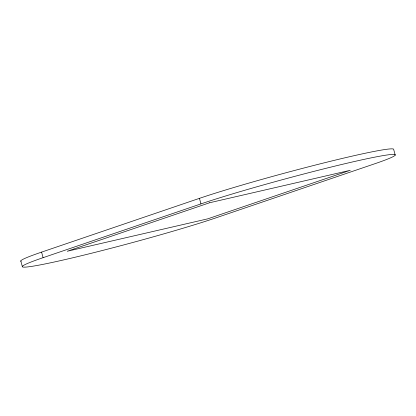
<?xml version="1.0" encoding="UTF-8"?>
<svg xmlns="http://www.w3.org/2000/svg" width="416" height="416" viewBox="0 0 416 416"><rect width="100%" height="100%" fill="white"/><g stroke="black" fill="none" stroke-linecap="round" stroke-linejoin="round"><path stroke-width="0.62" d="M21.008 261.357A111.379 5.439 -15.1 0 1 41.584 252.117L199.446 198.349A111.379 5.439 -15.1 0 1 320.741 163.701A111.379 5.439 -15.1 0 1 393.702 149.526L395.2 155.08M43.082 257.676L200.949 203.902A111.379 5.439 -15.1 0 1 351.265 162.235A111.379 5.439 -15.1 0 1 374.416 163.883L216.554 217.651A111.379 5.439 -15.1 0 1 66.232 259.319A111.379 5.439 -15.1 0 1 43.082 257.676L41.584 252.117M199.446 198.349L200.949 203.902M20.8 260.92L22.298 266.474M209.721 202.722L67.205 251.264L207.776 218.832L350.293 170.29L209.721 202.722"/></g></svg>
